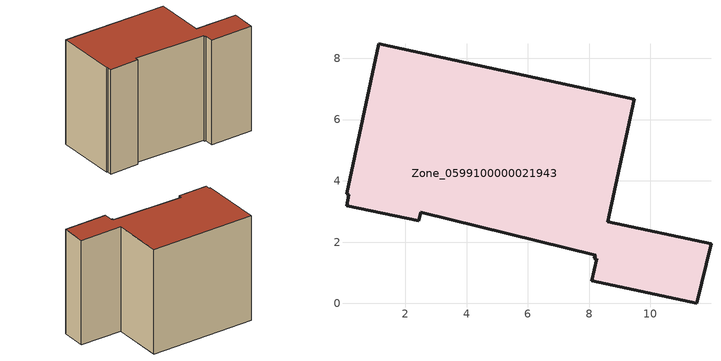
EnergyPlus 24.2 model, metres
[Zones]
Zone_0599100000021943
 floor ground (C_G): 8.21,1.58 2.5,2.98 2.44,2.69 0.08,3.19 0.16,3.55 0.08,3.57 1.13,8.48 9.47,6.66 8.61,2.67 11.98,1.95 11.51,0 8.09,0.73 8.25,1.45 8.15,1.47 z0
 wall outside (C_F): 8.25,1.45 8.09,0.73 11.51,0 11.98,1.95 8.61,2.67 9.47,6.66 1.13,8.48 0.08,3.57 0.16,3.55 0.08,3.19 2.44,2.69 2.5,2.98 8.21,1.58 8.15,1.47 8.25,1.45 z0:8.55
 roof outside (C_R): 2.5,2.98 8.21,1.58 8.15,1.47 8.25,1.45 8.09,0.73 11.51,0 11.98,1.95 8.61,2.67 9.47,6.66 1.13,8.48 0.08,3.57 0.16,3.55 0.08,3.19 2.44,2.69 z8.55
[BUILDING]
Pand.0599100000021943: North Axis=0; Terrain=City; Loads Convergence Tolerance Value=0.04; Temperature Convergence Tolerance Value=0.4; Solar Distribution=FullExterior; Maximum Number of Warmup Days=25; Minimum Number of Warmup Days=1
[Site:Location]
Rotterdam.The.Hague.AP_ZH_NLD Design_Conditions: Latitude=51.96; Longitude=4.45; Time Zone=1; Elevation=-4.5
[SITE:GROUNDTEMPERATURE:BUILDINGSURFACE]
18, 18, 18, 18, 18, 18, 18, 18, 18, 18, 18, 18
[MATERIAL] Thermal Absorptance=0.9; Solar Absorptance=0.7; Visible Absorptance=0.7
Name | Roughness | Thickness | Conductivity | Density | Specific Heat
G.TC.1975-1991 | MediumSmooth | 0.15 | 0.288461 | 540 | 1210
F.TC.1975-1991 | Rough | 0.3 | 0.230769 | 1920 | 840
R.TC.1975-1991 | MediumRough | 0.2 | 0.153846 | 1500 | 1000
[CONSTRUCTION]
C_G: G.TC.1975-1991
C_F: F.TC.1975-1991
C_R: R.TC.1975-1991
[ZONE]
Zone_0599100000021943: Type=1; Multiplier=1; Ceiling Height=Autocalculate; Volume=Autocalculate; Floor Area=autocalculate; Part of Total Floor Area=Yes
[ZONEINFILTRATION:DESIGNFLOWRATE]
Infil_Zone_0599100000021943: Zone or ZoneList or Space or SpaceList=Zone_0599100000021943; Schedule=AlwaysOn; Design Flow Rate Calculation Method=Flow/Area; Flow Rate per Floor Area=0.003; Constant Term Coefficient=1; Temperature Term Coefficient=0; Velocity Term Coefficient=0; Velocity Squared Term Coefficient=0
[HVACTEMPLATE:ZONE:IDEALLOADSAIRSYSTEM]
Zone_0599100000021943: Maximum Heating Supply Air Temperature=50; Minimum Cooling Supply Air Temperature=13; Maximum Heating Supply Air Humidity Ratio=0.0156; Minimum Cooling Supply Air Humidity Ratio=0.0077; Heating Limit=NoLimit; Cooling Limit=NoLimit; Dehumidification Control Type=ConstantSensibleHeatRatio; Cooling Sensible Heat Ratio=0.7; Dehumidification Setpoint=60; Humidification Control Type=None; Humidification Setpoint=30; Outdoor Air Method=None; Outdoor Air Flow Rate per Person=0.00944; Outdoor Air Flow Rate per Zone Floor Area=0; Outdoor Air Flow Rate per Zone=0; Demand Controlled Ventilation Type=None; Outdoor Air Economizer Type=NoEconomizer; Heat Recovery Type=None; Sensible Heat Recovery Effectiveness=0.7; Latent Heat Recovery Effectiveness=0.65
[ZONECONTROL:THERMOSTAT]
ThermostatControl_Zone_0599100000021943: Zone or ZoneList=Zone_0599100000021943; Control Type Schedule=DualSetpointControlType; Control 1=Thermostat_Zone_0599100000021943; Temperature Difference Between Cutout And Setpoint=0
[THERMOSTATSETPOINT:DUALSETPOINT]
Thermostat_Zone_0599100000021943: Heating Setpoint Temperature Schedule=HeatingSetpoint_Zone_0599100000021943; Cooling Setpoint Temperature Schedule=CoolingSetpoint_Zone_0599100000021943
[SCHEDULE:COMPACT]
HeatingSetpoint_Zone_0599100000021943: Through: 12/31, For: AllDays, Until: 24:00, 21
CoolingSetpoint_Zone_0599100000021943: Through: 12/31, For: AllDays, Until: 24:00, 24
DualSetpointControlType: Through: 12/31, For: AllDays, Until: 24:00, 4
AlwaysOn: Through: 12/31, For: AllDays, Until: 24:00, 1
